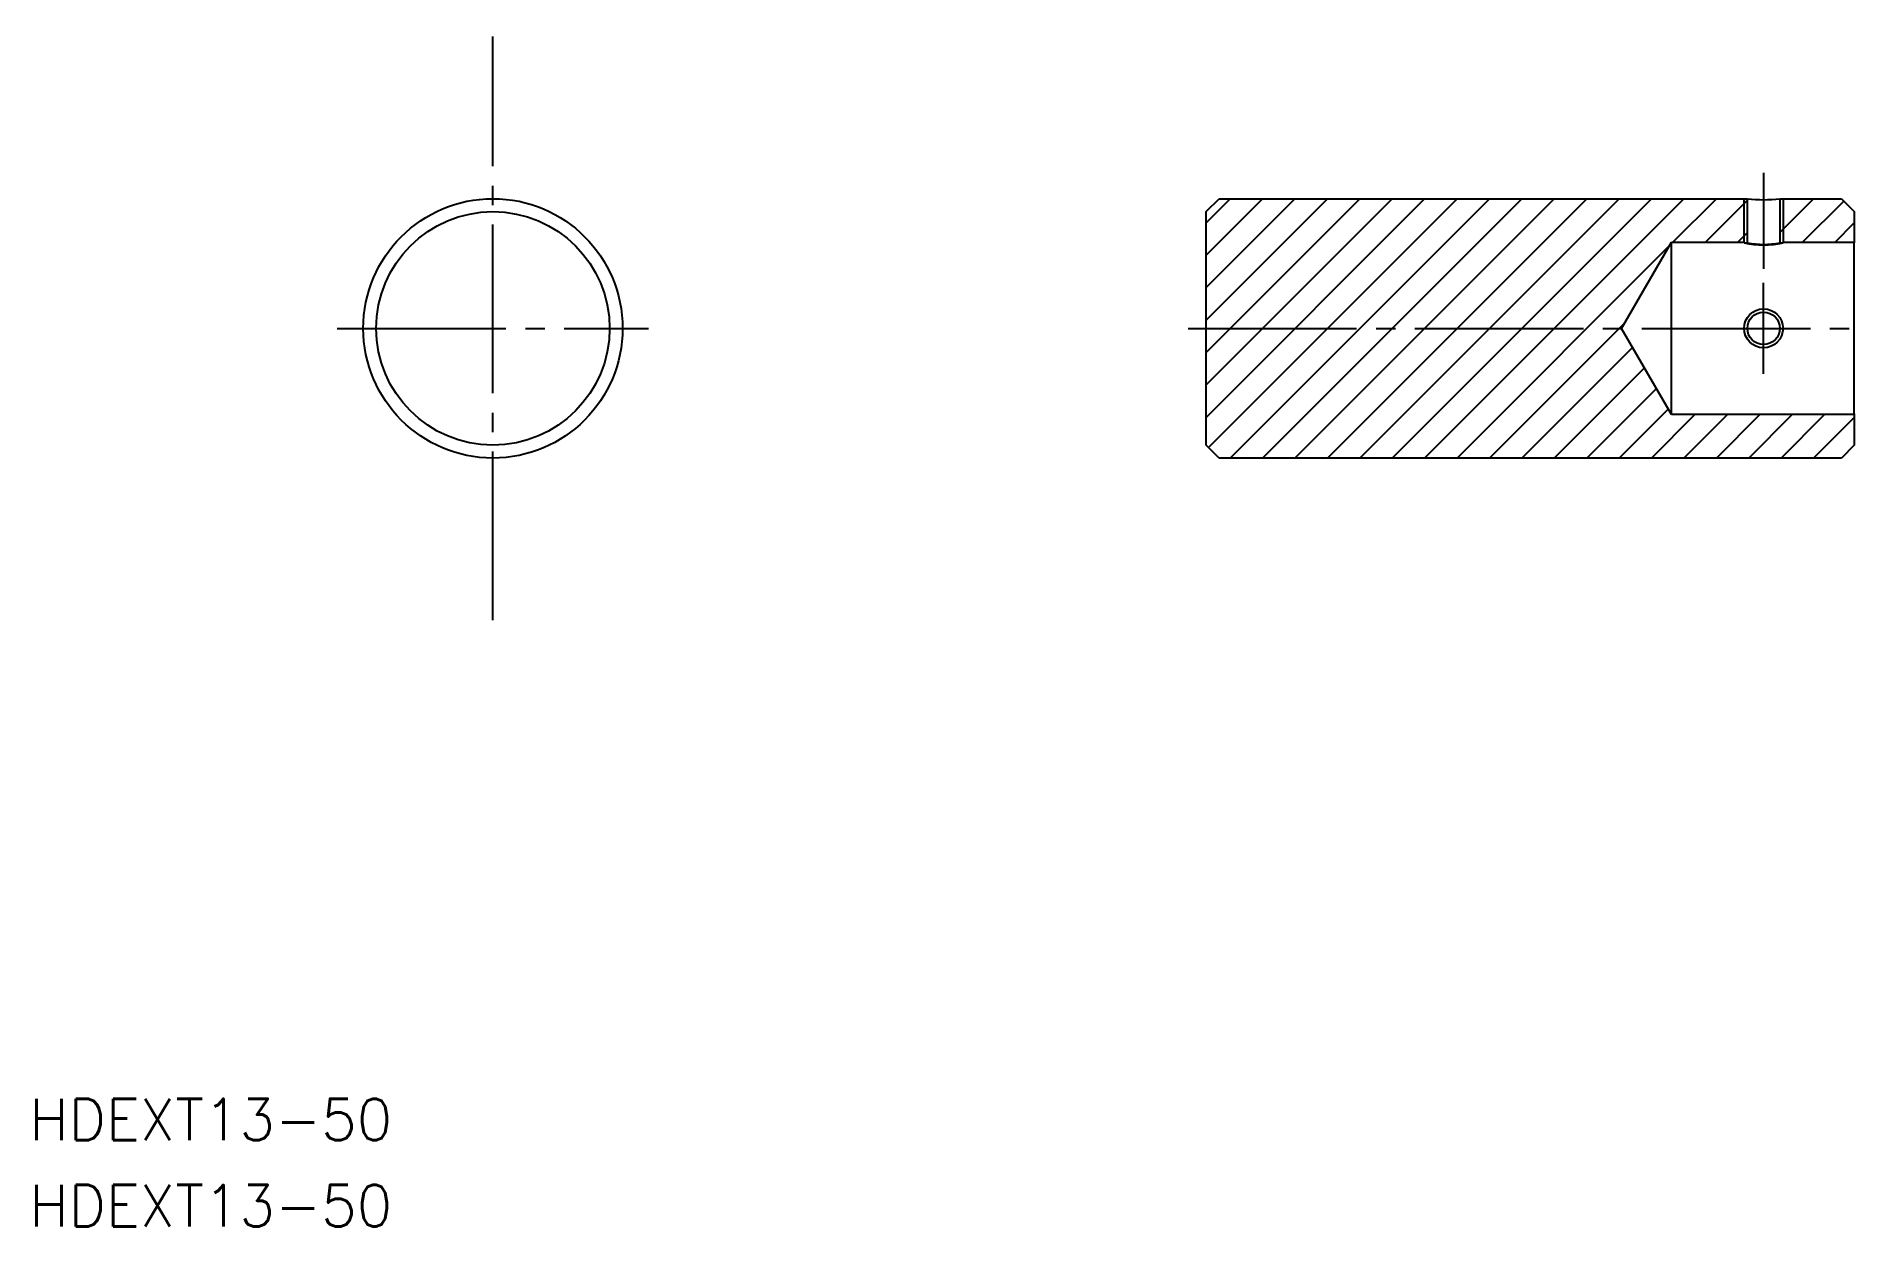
# Model space of a CAD drawing. Extents: x 36 to 177, y 131 to 222.
import ezdxf

# ---------------------------------------------------------------- set-up
doc = ezdxf.new("R2010")
doc.units = 0
doc.linetypes.add('CENTER', pattern=[17.5, 13, -1.5, 1.5, -1.5])
doc.layers.get('0').update_dxf_attribs({"linetype": 'CONTINUOUS'})
doc.layers.add('CENTER', color=1, linetype='CENTER')
doc.styles.get("Standard").update_dxf_attribs({"font": 'txt.shx', "bigfont": '@extfont2.shx'})

msp = doc.modelspace()

# ---------------------------------------------------------------- linework, layer by layer
at = {"color": 7, "linetype": 'CONTINUOUS'}
for p, q in [((126.41, 208.96), (127.41, 209.96)), ((127.41, 209.96), (167.91, 209.96)), ((167.91, 209.96), (168.16, 209.96)), ((168.16, 206.56), (168.16, 209.96)), ((170.66, 209.96), (170.91, 209.96)), ((170.66, 209.96), (170.66, 206.56)), ((170.91, 209.96), (175.41, 209.96)), ((175.41, 209.96), (176.41, 208.96)), ((126.41, 190.96), (126.41, 208.96)), ((176.41, 208.96), (176.41, 206.56)), ((158.46, 199.96), (162.3, 206.61)), ((162.3, 193.31), (162.3, 206.61)), ((162.3, 206.61), (167.85, 206.61)), ((167.91, 206.56), (168.16, 206.56)), ((170.66, 206.56), (170.91, 206.56)), ((170.87, 206.61), (176.41, 206.61)), ((176.41, 193.36), (176.41, 206.56)), ((162.3, 193.31), (158.46, 199.96)), ((176.41, 193.31), (162.3, 193.31)), ((176.41, 193.36), (176.41, 190.96)), ((127.41, 189.96), (126.41, 190.96)), ((176.41, 190.96), (175.41, 189.96)), ((175.41, 189.96), (127.41, 189.96))]:
    msp.add_line(p, q, dxfattribs=at)
at = {"color": 3, "linetype": 'CONTINUOUS'}
for p, q in [((126.41, 208.1), (128.27, 209.96)), ((126.41, 205.6), (130.77, 209.96)), ((126.41, 203.1), (133.27, 209.96)), ((126.41, 200.6), (135.77, 209.96)), ((126.41, 198.1), (138.27, 209.96)), ((126.41, 195.6), (140.77, 209.96)), ((126.41, 193.1), (143.27, 209.96)), ((126.59, 190.78), (145.77, 209.96)), ((128.27, 189.96), (148.27, 209.96)), ((130.77, 189.96), (150.77, 209.96)), ((133.27, 189.96), (153.27, 209.96)), ((135.77, 189.96), (155.77, 209.96)), ((138.27, 189.96), (158.27, 209.96)), ((140.77, 189.96), (160.77, 209.96)), ((143.27, 189.96), (163.27, 209.96)), ((162.42, 206.61), (165.77, 209.96)), ((164.92, 206.61), (168.16, 209.85)), ((167.91, 206.56), (167.91, 209.96)), ((170.66, 209.85), (170.77, 209.96)), ((170.66, 207.35), (173.27, 209.96)), ((170.91, 209.96), (170.91, 206.56)), ((172.42, 206.61), (175.59, 209.78)), ((174.92, 206.61), (176.41, 208.1)), ((145.77, 189.96), (162.14, 206.33)), ((167.42, 206.61), (168.16, 207.35)), ((148.27, 189.96), (158.73, 200.42)), ((150.77, 189.96), (159.31, 198.49)), ((153.27, 189.96), (160.22, 196.91)), ((155.77, 189.96), (161.14, 195.32)), ((158.27, 189.96), (162.05, 193.74)), ((160.77, 189.96), (164.12, 193.31)), ((163.27, 189.96), (166.62, 193.31)), ((165.77, 189.96), (169.12, 193.31)), ((168.27, 189.96), (171.62, 193.31)), ((170.77, 189.96), (174.12, 193.31)), ((173.27, 189.96), (176.41, 193.1))]:
    msp.add_line(p, q, dxfattribs=at)
at = {"color": 9, "linetype": 'CONTINUOUS'}
msp.add_line((61.52, 201.46), (61.52, 201.46), dxfattribs=at)
at = {"color": 7, "linetype": 'CONTINUOUS'}
for centre, radius in [((71.41, 199.96), 10), ((71.41, 199.96), 9), ((169.41, 199.96), 1.25)]:
    msp.add_circle(centre, radius, dxfattribs=at)
at = {"color": 3, "linetype": 'CONTINUOUS'}
msp.add_circle((169.41, 199.96), 1.5, dxfattribs=at)
at = {"color": 7, "linetype": 'CONTINUOUS'}
for centre, radius, start, end in [((169.41, 219.88), 10, 262.8192, 277.1808), ((169.41, 213.04), 6.6, 259.0829, 280.9171)]:
    msp.add_arc(centre, radius, start, end, dxfattribs=at)
at = {"color": 3, "linetype": 'CONTINUOUS'}
msp.add_arc((169.41, 212.98), 6.6, 256.8635, 283.1365, dxfattribs=at)
at = {"layer": 'CENTER', "color": 1, "linetype": 'CENTER'}
for p, q in [((71.41, 177.46), (71.41, 222.46)), ((169.41, 211.96), (169.41, 204.56)), ((169.41, 196.46), (169.41, 203.46)), ((59.41, 199.96), (83.41, 199.96)), ((125.02, 199.96), (177.42, 199.96))]:
    msp.add_line(p, q, dxfattribs=at)
msp.add_polyline3d([(71.41, 177.46, 0), (71.41, 222.46, 0)], dxfattribs=at)

# ---------------------------------------------------------------- texts
at = {"color": 7, "linetype": 'CONTINUOUS'}
for p in [(35.67, 137.36), (35.67, 130.72)]:
    msp.add_text('HDEXT13-50', height=3.2, dxfattribs=at).set_placement(p)

doc.saveas('drawing.dxf')
